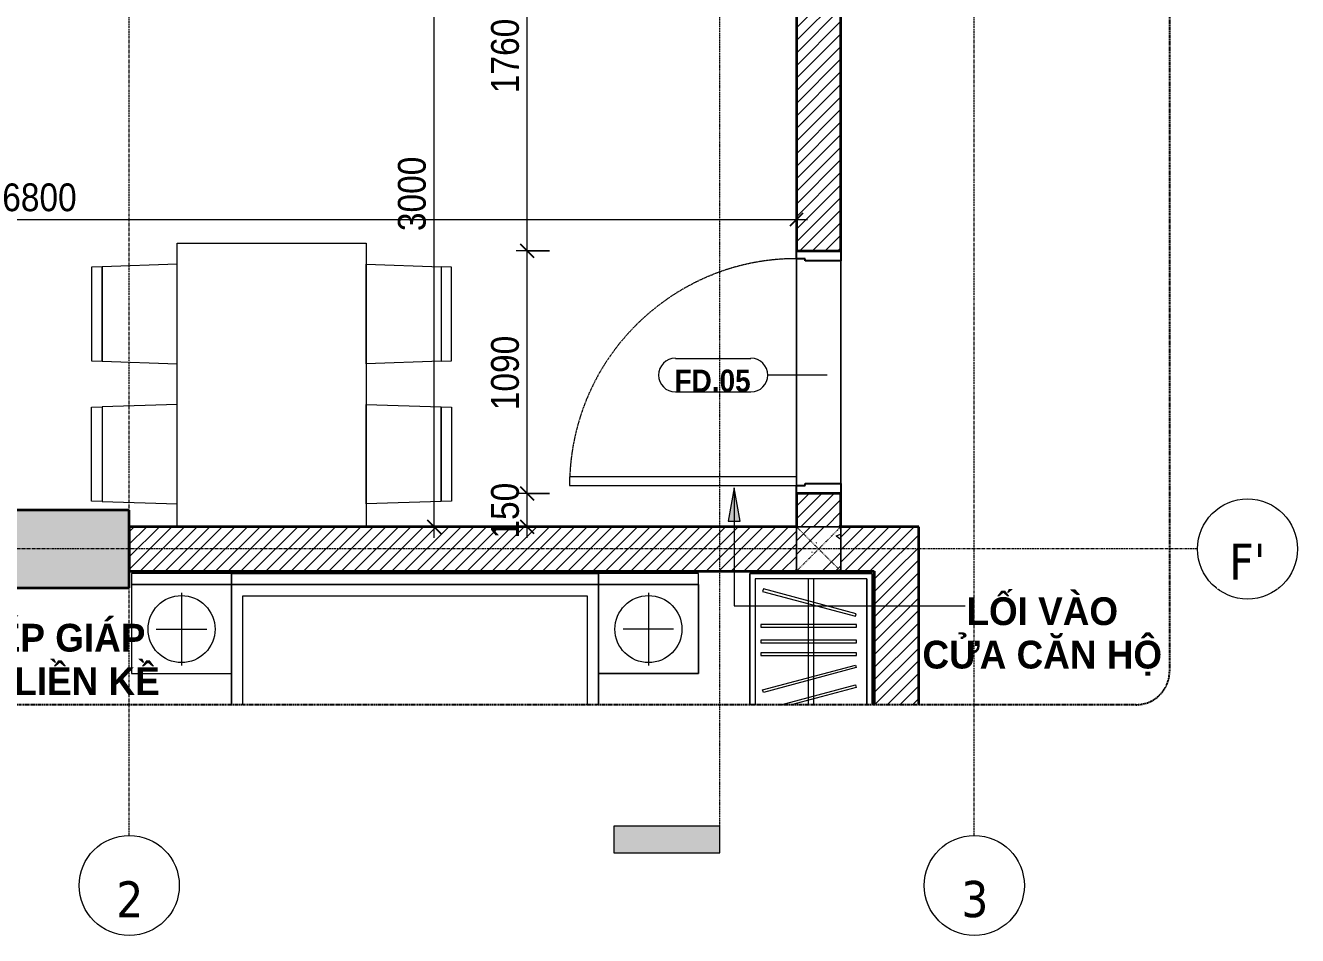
# Model space of a CAD drawing. Header units: millimetres. Extents: x 32270 to 221883, y 3811 to 78637.
# Drawn here: x 38386 to 44106, y 43599 to 47690 of the extents above; entities that cross this region are included whole.
import ezdxf

# ---------------------------------------------------------------- set-up
doc = ezdxf.new("R2010")
doc.units = ezdxf.units.MM
for name, pattern in [('Dash', [6, 3, -3]), ('Dash - Tight', [4.5, 3, -1.5]), ('Dash Dot 3_16_', [7.9375, 4.7625, -1.5875, 0, -1.5875]), ('Grid Line', [22.225, 12.7, -3.175, 3.175, -3.175]), ('Hidden', [7.14375, 4.7625, -2.38125])]:
    doc.linetypes.add(name, pattern=pattern)
for name, color, linetype, lineweight in [('0-1', 7, 'Continuous', 5), ('A-ANNO-DIMS', 211, 'Continuous', 9), ('A-ANNO-DIMS-50', 211, 'Continuous', 9), ('A-DETL-GENF-2', 92, 'Dash - Tight', 18), ('A-DETL-GENF-3', 92, 'Hidden', 25), ('A-DOOR', 31, 'Continuous', 18), ('A-DOOR-FRAM', 31, 'Continuous', 25), ('A-DOOR-IDEN', 31, 'Continuous', 9), ('A-FLOR', 192, 'Continuous', 18), ('A-FLOR-2', 250, 'Continuous', 18), ('A-WALL', 113, 'Continuous', 18), ('A-WALL-4', 113, 'Continuous', 35), ('A-WALL-PATT-2', 111, 'Continuous', 18), ('G-ANNO-SYMB', 111, 'Continuous', 9), ('G-ANNO-SYMB-1', 111, 'Dash Dot 3_16_', 18), ('G-ANNO-TEXT-1', 7, 'Continuous', 9), ('G-ANNO-TEXT-2', 130, 'Continuous', 9), ('I-FURN-1', 253, 'Continuous', 18), ('S-COLS', 52, 'Continuous', 18), ('S-COLS-3', 52, 'Continuous', 5), ('S-COLS-5', 7, 'Continuous', 35), ('S-COLS-7', 52, 'Dash', 18), ('S-COLS-8', 52, 'Continuous', 35), ('S-COLS-HDLN', 52, 'Dash', 18), ('S-GRID-1', 1, 'Grid Line', 9), ('S-GRID-IDEN', 1, 'Continuous', 9)]:
    doc.layers.add(name, color=color, linetype=linetype, lineweight=lineweight)
doc.styles.add('Arial_B', font='arialbd.ttf', dxfattribs={"width": 0.95, "height": 125})
doc.styles.add('Arial_B_1', font='arialbd.ttf', dxfattribs={"width": 0.9, "height": 100})
doc.styles.add('Tahoma_B', font='tahomabd.ttf', dxfattribs={"height": 162.5})
doc.styles.add('UTM Avo', font='', dxfattribs={"width": 0.9, "height": 125})
doc.styles.get('UTM Avo').set_extended_font_data('UTM Avo')
doc.dimstyles.new('1_Dim_chi_tiet_2_5', dxfattribs={"dimscale": 304.8, "dimtxt": 124.912619, "dimasz": 0.19685, "dimexe": 0.164042, "dimexo": 0.0625, "dimgap": 0.016404, "dimtad": 1, "dimdec": 0, "dimrnd": 5, "dimzin": 0, "dimdsep": 46, "dimtxsty": 'UTM Avo', "dimblk1": 'OBLIQUE', "dimblk2": 'OBLIQUE', "dimsah": 1, "dimcen": 0.09, "dimdle": 0.164042, "dimazin": 0, "dimtfac": 1, "dimtdec": 4, "dimtix": 1, "dimtmove": 0, "dimatfit": 3, "dimfxl": 0.328084, "dimfxlon": 1, "dimtvp": 1, "dimtolj": 1, "dimtzin": 0, "dimarcsym": 2})
pattern_1 = [(45, (0, 0), (-28.284271, 28.284271), [])]

# ---------------------------------------------------------------- blocks, each defined once
blk = doc.blocks.new('NCV_TKTC_KET CAU_rvt-1-TKCS_CĂN HỘ LOẠI 3A - MẶT BẰNG')
at = {"layer": 'S-COLS-3'}
blk.add_hatch(color=256, dxfattribs=at).paths.add_polyline_path([(38852.6, 45161.9), (38852.6, 45511.9), (37552.6, 45511.9), (37552.6, 45161.9), (38372.4, 45161.9)])
at = {"layer": 'S-COLS-5'}
for p, q in [((38852.6, 45511.9), (37552.6, 45511.9)), ((38852.6, 45161.9), (38852.6, 45511.9)), ((37552.6, 45161.9), (38852.6, 45161.9))]:
    blk.add_line(p, q, dxfattribs=at)
blk = doc.blocks.new('GIUONG NGU-2TAB-1600x2000 - GIUONG NGU-2TAB-1600x2000-V5-TKCS_CĂN HỘ LOẠI 3A - MẶT BẰNG')
at = {"layer": 'I-FURN-1'}
for p, q in [((458.5, 0), (8.5, 0)), ((8.5, 0), (8.5, -50)), ((458.5, -50), (458.5, 0)), ((2108.2, 0), (458.5, 0)), ((458.5, 0), (458.5, -50)), ((458.5, 0), (2108.2, 0)), ((2108.2, -50), (2108.2, 0)), ((458.5, -50), (8.5, -50)), ((8.5, -50), (8.5, -450.3)), ((8.5, -50), (458.5, -50)), ((458.5, -50), (8.5, -50)), ((8.5, -50), (8.5, -450.3)), ((458.5, -450.3), (458.5, -50)), ((2108.2, -50), (458.5, -50)), ((458.5, -50), (458.5, -590)), ((458.5, -50), (2108.2, -50)), ((458.5, -590), (458.5, -50)), ((458.5, -450.3), (458.5, -50)), ((458.5, -50), (2108.2, -50)), ((2558.2, 0), (2108.2, 0)), ((2108.2, 0), (2108.2, -50)), ((2558.2, -50), (2108.2, -50)), ((2108.2, -50), (2108.2, -450.3)), ((2108.2, -590), (2108.2, -50)), ((2108.2, -50), (2558.2, -50)), ((2108.2, -50), (2558.2, -50)), ((2108.2, -450.3), (2108.2, -50)), ((2108.2, -50), (2108.2, -590)), ((2558.2, -50), (2558.2, 0)), ((2558.2, -450.3), (2558.2, -50)), ((2558.2, -50), (2558.2, -450.3)), ((233.5, -86.8), (233.5, -413.5)), ((508.5, -100), (2058.2, -100)), ((508.5, -590), (508.5, -100)), ((2058.2, -100), (2058.2, -590)), ((2333.2, -86.8), (2333.2, -413.5)), ((120.2, -250.2), (346.8, -250.2)), ((2446.5, -250.2), (2219.8, -250.2)), ((8.5, -450.3), (458.5, -450.3)), ((8.5, -450.3), (458.5, -450.3)), ((2108.2, -450.3), (2558.2, -450.3)), ((2558.2, -450.3), (2108.2, -450.3))]:
    blk.add_line(p, q, dxfattribs=at)
for centre in [(233.5, -250.2), (2333.2, -250.2)]:
    blk.add_circle(centre, 150.7, dxfattribs=at)
blk = doc.blocks.new('TU QUAN AO-SUITE ROOM_3 - TU QUAN AO-SUITE ROOM_3-V6-TKCS_CĂN HỘ LOẠI 3A - MẶT BẰNG')
at = {"layer": 'I-FURN-1'}
for p, q in [((-550, 0), (-550, 590)), ((-550, 590), (-550, 0)), ((-550, 24), (-550, 576)), ((-526, 590), (-526, 24)), ((-526, 24), (-526, 590)), ((-478.3, 511.9), (-186.9, 590)), ((-140.6, 590), (-475.2, 500.3)), ((-287, 576), (-287, 590)), ((-287, 24), (-287, 576)), ((-263, 576), (-263, 590)), ((-263, 24), (-263, 576)), ((-24, 24), (-24, 590)), ((0, 590), (0, 0)), ((0, 0), (0, 590)), ((-478.3, 423.1), (-61.3, 534.9)), ((-58.2, 523.3), (-475.2, 411.5)), ((-61.3, 534.9), (-58.2, 523.3)), ((-475.2, 500.3), (-478.3, 511.9)), ((-475.2, 411.5), (-478.3, 423.1)), ((-480.1, 368.4), (-480.1, 356.4)), ((-50.1, 368.4), (-480.1, 368.4)), ((-480.1, 356.4), (-50.1, 356.4)), ((-50.1, 356.4), (-50.1, 368.4)), ((-480.1, 311.2), (-480.1, 299.2)), ((-50.1, 311.2), (-480.1, 311.2)), ((-480.1, 299.2), (-50.1, 299.2)), ((-50.1, 299.2), (-50.1, 311.2)), ((-480.1, 241.7), (-480.1, 229.7)), ((-50.1, 241.7), (-480.1, 241.7)), ((-480.1, 229.7), (-50.1, 229.7)), ((-50.1, 229.7), (-50.1, 241.7)), ((-475.2, 192.7), (-478.3, 181.1)), ((-478.3, 181.1), (-61.3, 69.4)), ((-58.2, 80.9), (-475.2, 192.7)), ((-61.3, 69.4), (-58.2, 80.9)), ((-526, 24), (-24, 24)), ((0, 0), (-550, 0)), ((-550, 0), (0, 0))]:
    blk.add_line(p, q, dxfattribs=at)
blk = doc.blocks.new('RES_BAN AN 1 - RES_BAN AN 1-885813-TKCS_CĂN HỘ LOẠI 3A - MẶT BẰNG')
at = {"layer": 'I-FURN-1'}
for p, q in [((-425, 1275), (425, 1275)), ((-425, 0), (-425, 1275)), ((425, 1275), (425, 0)), ((-761.9, 1168.8), (-809.6, 1167.2)), ((-809.6, 1167.2), (-809.6, 745.3)), ((-425, 1180), (-761.9, 1168.8)), ((-761.9, 1168.8), (-761.9, 743.8)), ((-761.9, 743.8), (-761.9, 1168.8)), ((-425, 732.5), (-425, 1180)), ((425, 1180), (761.9, 1168.8)), ((425, 732.5), (425, 1180)), ((761.9, 1168.8), (761.9, 743.8)), ((761.9, 1168.8), (761.9, 743.8)), ((809.6, 1167.2), (761.9, 1168.8)), ((809.6, 745.3), (809.6, 1167.2)), ((-809.6, 745.3), (-761.9, 743.8)), ((-761.9, 743.8), (-425, 732.5)), ((761.9, 743.8), (425, 732.5)), ((761.9, 743.8), (809.6, 745.3)), ((-809.6, 536.9), (-761.9, 538.5)), ((-809.6, 115.1), (-809.6, 536.9)), ((-425, 549.7), (-761.9, 538.5)), ((-761.9, 538.5), (-761.9, 113.5)), ((-761.9, 538.5), (-761.9, 113.5)), ((-425, 102.3), (-425, 549.7)), ((425, 549.7), (761.9, 538.5)), ((425, 102.3), (425, 549.7)), ((761.9, 538.5), (761.9, 113.5)), ((761.9, 538.5), (809.6, 536.9)), ((761.9, 113.5), (761.9, 538.5)), ((809.6, 536.9), (809.6, 115.1)), ((-761.9, 113.5), (-809.6, 115.1)), ((809.6, 115.1), (761.9, 113.5)), ((-761.9, 113.5), (-425, 102.3)), ((761.9, 113.5), (425, 102.3))]:
    blk.add_line(p, q, dxfattribs=at)
blk = doc.blocks.new('NCV_TKTC_TANG 2_rvt-1-TKCS_CĂN HỘ LOẠI 3A - MẶT BẰNG')
at = {"layer": 'A-FLOR-2'}
for p, q in [((41852.6, 45436.9), (41852.6, 47842.6)), ((41852.4, 46677.4), (41852.4, 45587.4)), ((42052.4, 45631.9), (42052.4, 46631.9))]:
    blk.add_line(p, q, dxfattribs=at)
at = {"layer": 'I-FURN-1'}
for name, p in [('RES_BAN AN 1 - RES_BAN AN 1-885813-TKCS_CĂN HỘ LOẠI 3A - MẶT BẰNG', (39492.6, 45436.9)), ('GIUONG NGU-2TAB-1600x2000 - GIUONG NGU-2TAB-1600x2000-V5-TKCS_CĂN HỘ LOẠI 3A - MẶT BẰNG', (38854.1, 45226.9))]:
    blk.add_blockref(name, p, dxfattribs=at)
at = {"layer": 'I-FURN-1', "rotation": 180}
blk.add_blockref('TU QUAN AO-SUITE ROOM_3 - TU QUAN AO-SUITE ROOM_3-V6-TKCS_CĂN HỘ LOẠI 3A - MẶT BẰNG', (41642.6, 45226.9), dxfattribs=at)
blk = doc.blocks.new('G1_SOF - BO TRU - 200x200-3052400-TKCS_CĂN HỘ LOẠI 3A - MẶT BẰNG')
at = {"layer": 'S-COLS-HDLN'}
for p, q in [((-100, 100), (100, -100)), ((100, 100), (-100, -100))]:
    blk.add_line(p, q, dxfattribs=at)
blk = doc.blocks.new('FD_05 - FD_05-1000x2200mm-835433-TKCS_CĂN HỘ LOẠI 3A - MẶT BẰNG')
at = {"layer": 'A-DETL-GENF-2'}
for p, q in [((510, -100), (470, -100)), ((470, -100), (470, -1120)), ((510, -1120), (510, -100)), ((470, -1120), (510, -1120))]:
    blk.add_line(p, q, dxfattribs=at)
blk.add_arc((510, -100), 1020, 180, 267.7525, dxfattribs=at)
at = {"layer": 'A-DOOR-FRAM'}
for p, q in [((-545, 100), (-500, 100)), ((-545, -100), (-545, 100)), ((-500, 100), (-500, -60)), ((500, 100), (545, 100)), ((500, -60), (500, 100)), ((545, 100), (545, -100)), ((-510, -100), (-545, -100)), ((-500, -60), (-510, -60)), ((-510, -60), (-510, -100)), ((510, -60), (500, -60)), ((510, -100), (510, -60)), ((545, -100), (510, -100))]:
    blk.add_line(p, q, dxfattribs=at)
blk = doc.blocks.new('BORDER VIEW - BORDER VIEW-4802658-TKCS_CĂN HỘ LOẠI 3A - MẶT BẰNG')
at = {"layer": 'A-DETL-GENF-3'}
for p, q in [((10398, 9428.4), (10398, 150)), ((10248, 0), (150, 0))]:
    blk.add_line(p, q, dxfattribs=at)
blk.add_arc((10248, 150), 150, 270, 0, dxfattribs=at)
blk = doc.blocks.new('Grid - M_Grid Head - Circle-353313-TKCS_CĂN HỘ LOẠI 3A - MẶT BẰNG')
at = {"layer": 'S-GRID-IDEN'}
blk.add_circle((0, 0), 4.5, dxfattribs=at)
blk = doc.blocks.new('Section - 3_32_ x 3_8_-4701953-TKCS_CĂN HỘ LOẠI 3A - MẶT BẰNG')
at = {"layer": 'G-ANNO-SYMB'}
blk.add_hatch(color=256, dxfattribs=at).paths.add_polyline_path([(0, 9.525), (0, 0), (-2.38125, 0), (-2.38125, 9.525)])
for p, q in [((0, 9.525), (-2.38125, 9.525)), ((-2.38125, 9.525), (-2.38125, 0)), ((0, 0), (0, 9.525)), ((-2.38125, 0), (0, 0))]:
    blk.add_line(p, q, dxfattribs=at)
blk = doc.blocks.new('STN_Door Tag - STN_Door Tag-1788670-TKCS_CĂN HỘ LOẠI 3A - MẶT BẰNG')
at = {"layer": 'A-DOOR-IDEN'}
for p, q in [((-3.37, 1.49), (3.43, 1.49)), ((-3.37, -1.52), (3.43, -1.52))]:
    blk.add_line(p, q, dxfattribs=at)
for centre, start, end in [((-3.37, -0.01), 90, 270), ((3.43, -0.01), 270, 90)]:
    blk.add_arc(centre, 1.51, start, end, dxfattribs=at)
blk = doc.blocks.new('DIMBLOCK44-TKCS_CĂN HỘ LOẠI 3A - MẶT BẰNG')
at = {"layer": 'A-ANNO-DIMS-50', "lineweight": 25}
for p, q in [((40223.1, 48436.9), (40193.1, 48466.9)), ((40223.1, 48436.9), (40253.1, 48406.9)), ((40223.1, 45436.9), (40193.1, 45466.9)), ((40223.1, 45436.9), (40253.1, 45406.9))]:
    blk.add_line(p, q, dxfattribs=at)
at = {"layer": 'A-ANNO-DIMS-50'}
for p, q in [((40223.1, 45386.9), (40223.1, 48486.9)), ((40123.1, 48436.9), (40273.1, 48436.9)), ((40223.1, 48436.9), (40123.1, 48436.9)), ((40123.1, 45436.9), (40273.1, 45436.9)), ((40223.1, 45436.9), (40123.1, 45436.9))]:
    blk.add_line(p, q, dxfattribs=at)
at = {"layer": 'A-ANNO-DIMS-50', "color": 0, "insert": (40060.7, 46765.8), "char_height": 125, "width": 410.824, "attachment_point": 1, "rotation": 90, "line_spacing_factor": 1.110334, "style": 'UTM Avo'}
blk.add_mtext('3000', dxfattribs=at)
blk = doc.blocks.new('_Oblique')
at = {"color": 0, "linetype": 'ByBlock', "lineweight": -2}
blk.add_line((-0.5, -0.5), (0.5, 0.5), dxfattribs=at)
blk = doc.blocks.new('DIMBLOCK45-TKCS_CĂN HỘ LOẠI 3A - MẶT BẰNG')
at = {"layer": 'A-ANNO-DIMS-50', "lineweight": 25}
for p, q in [((40641.9, 45586.9), (40611.9, 45616.9)), ((40641.9, 45586.9), (40671.9, 45556.9)), ((40641.9, 45436.9), (40611.9, 45466.9)), ((40641.9, 45436.9), (40671.9, 45406.9))]:
    blk.add_line(p, q, dxfattribs=at)
at = {"layer": 'A-ANNO-DIMS-50'}
for p, q in [((40741.9, 45586.9), (40591.9, 45586.9)), ((40641.9, 45386.9), (40641.9, 45586.9)), ((40641.9, 45586.9), (40741.9, 45586.9)), ((40541.9, 45436.9), (40691.9, 45436.9)), ((40641.9, 45436.9), (40541.9, 45436.9))]:
    blk.add_line(p, q, dxfattribs=at)
at = {"layer": 'A-ANNO-DIMS-50', "color": 0, "insert": (40479.5, 45383.6), "char_height": 125, "width": 308.118, "attachment_point": 1, "rotation": 90, "line_spacing_factor": 1.110334, "style": 'UTM Avo'}
blk.add_mtext('150', dxfattribs=at)
blk = doc.blocks.new('DIMBLOCK46-TKCS_CĂN HỘ LOẠI 3A - MẶT BẰNG')
at = {"layer": 'A-ANNO-DIMS-50', "lineweight": 25}
for p, q in [((40641.9, 46676.9), (40611.9, 46706.9)), ((40641.9, 46676.9), (40671.9, 46646.9)), ((40641.9, 45586.9), (40611.9, 45616.9)), ((40641.9, 45586.9), (40671.9, 45556.9))]:
    blk.add_line(p, q, dxfattribs=at)
at = {"layer": 'A-ANNO-DIMS-50'}
for p, q in [((40741.9, 46676.9), (40591.9, 46676.9)), ((40641.9, 45586.9), (40641.9, 46676.9)), ((40641.9, 46676.9), (40741.9, 46676.9)), ((40741.9, 45586.9), (40591.9, 45586.9)), ((40641.9, 45586.9), (40741.9, 45586.9))]:
    blk.add_line(p, q, dxfattribs=at)
at = {"layer": 'A-ANNO-DIMS-50', "color": 0, "insert": (40479.5, 45960.8), "char_height": 125, "width": 410.824, "attachment_point": 1, "rotation": 90, "line_spacing_factor": 1.110334, "style": 'UTM Avo'}
blk.add_mtext('1090', dxfattribs=at)
blk = doc.blocks.new('DIMBLOCK47-TKCS_CĂN HỘ LOẠI 3A - MẶT BẰNG')
at = {"layer": 'A-ANNO-DIMS-50', "lineweight": 25}
for p, q in [((40641.9, 48436.9), (40611.9, 48466.9)), ((40641.9, 48436.9), (40671.9, 48406.9)), ((40641.9, 46676.9), (40611.9, 46706.9)), ((40641.9, 46676.9), (40671.9, 46646.9))]:
    blk.add_line(p, q, dxfattribs=at)
at = {"layer": 'A-ANNO-DIMS-50'}
for p, q in [((40641.9, 46676.9), (40641.9, 48486.9)), ((40541.9, 48436.9), (40691.9, 48436.9)), ((40641.9, 48436.9), (40541.9, 48436.9)), ((40741.9, 46676.9), (40591.9, 46676.9)), ((40641.9, 46676.9), (40741.9, 46676.9))]:
    blk.add_line(p, q, dxfattribs=at)
at = {"layer": 'A-ANNO-DIMS-50', "color": 0, "insert": (40479.5, 47385.8), "char_height": 125, "width": 410.824, "attachment_point": 1, "rotation": 90, "line_spacing_factor": 1.110334, "style": 'UTM Avo'}
blk.add_mtext('1760', dxfattribs=at)
blk = doc.blocks.new('DIMBLOCK48-TKCS_CĂN HỘ LOẠI 3A - MẶT BẰNG')
at = {"layer": 'A-ANNO-DIMS-50'}
for p, q in [((35052.6, 46917.9), (35052.6, 46767.9)), ((35052.6, 46817.9), (35052.6, 46917.9)), ((41852.6, 46917.9), (41852.6, 46767.9)), ((41852.6, 46817.9), (41852.6, 46917.9)), ((35002.6, 46817.9), (41902.6, 46817.9))]:
    blk.add_line(p, q, dxfattribs=at)
at = {"layer": 'A-ANNO-DIMS-50', "lineweight": 25}
for p, q in [((35052.6, 46817.9), (35022.6, 46787.9)), ((35052.6, 46817.9), (35082.6, 46847.9)), ((41852.6, 46817.9), (41822.6, 46787.9)), ((41852.6, 46817.9), (41882.6, 46847.9))]:
    blk.add_line(p, q, dxfattribs=at)
at = {"layer": 'A-ANNO-DIMS-50', "color": 0, "insert": (38281.4, 46980.2), "char_height": 125, "width": 410.824, "attachment_point": 1, "line_spacing_factor": 1.110334, "style": 'UTM Avo'}
blk.add_mtext('6800', dxfattribs=at)

msp = doc.modelspace()

# ---------------------------------------------------------------- hatches: boundary and pattern name
at = {"layer": 'A-WALL-PATT-2'}
h = msp.add_hatch(dxfattribs=at)
h.set_pattern_fill('FP_1', color=256, style=0, pattern_type=2)
h.set_pattern_definition(pattern_1)
h.paths.add_polyline_path([(42052.6, 45436.9), (42052.6, 45586.9), (41852.6, 45586.9), (41852.6, 45436.9)])
h.paths.add_polyline_path([(42052.6, 46676.9), (42052.6, 49486.9), (41852.6, 49486.9), (41852.6, 46676.9)])
h = msp.add_hatch(dxfattribs=at)
h.set_pattern_fill('FP_1', color=256, style=0, pattern_type=2)
h.set_pattern_definition(pattern_1)
h.paths.add_polyline_path([(41852.6, 45236.9), (41852.6, 45436.9), (38852.6, 45436.9), (38852.6, 45236.9), (41059.3, 45236.9)])
h.paths.add_polyline_path([(42202.6, 45236.9), (42402.6, 45236.9), (42402.6, 45436.9), (42052.6, 45436.9), (42052.6, 45236.9)])
h = msp.add_hatch(dxfattribs=at)
h.set_pattern_fill('FP_1', color=256, style=0, pattern_type=2)
h.set_pattern_definition(pattern_1)
h.paths.add_polyline_path([(42402.6, 44636.9), (42402.6, 45236.9), (42202.6, 45236.9), (42202.6, 44636.9)])
at = {"layer": 'G-ANNO-TEXT-2'}
msp.add_hatch(color=256, dxfattribs=at).paths.add_polyline_path([(41572.8, 45611.6), (41546.4, 45461.6), (41599.3, 45461.6)])
at = {"layer": 'S-COLS'}
h = msp.add_hatch(dxfattribs=at)
h.set_pattern_fill('FP_2', color=256, style=0, pattern_type=2)
h.set_pattern_definition([(50, (0, 0), (364.368, -31.8783), [38.1, -419.1]), (355, (0, 0), (-70.4859, 382.1133), [30.48, -335.28]), (100.451, (30.36, -2.66), (293.885, 350.2334), [32.38, -356.18]), (46.184, (0, 101.6), (542.1585, -84.0858), [57.15, -628.65]), (96.636, (45.2, 94.6), (474.805, 494.8554), [48.57, -534.27]), (351.184, (0, 101.6), (474.81, 494.85), [45.72, -502.92]), (21, (50.8, 76.2), (303.2285, -204.5305), [38.1, -419.1]), (326, (50.8, 76.2), (123.604, 368.376), [30.48, -335.28]), (71.451, (76.07, 59.16), (426.8341, 163.8427), [32.38, -356.18]), (37.5, (0, 0), (6.17665, 169.11015), [3.353, -327.863, 3.353, -337.007, -336.55]), (37.5, (0, 0), (6.17665, 169.11015), [-671.576, 3.353, -333.197]), (7.5, (0, 0), (133.6389, 200.3615), [3.353, -190.703, 3.353, -320.243, -128.27]), (7.5, (0, 0), (133.6389, 200.3615), [-517.652, 3.353, -124.917]), (327.5, (-113.28, 0), (271.18182, -11.45836), [3.353, -123.647, 3.353, -392.887, -525.78]), (327.5, (-113.28, 0), (271.18182, -11.45836), [-523.24, 3.353, -522.427]), (317.5, (-164.08, 0), (296.2585, 50.85285), [3.353, -161.747, 3.353, -259.791, -373.38]), (317.5, (-164.08, 0), (296.2585, 50.85285), [-428.244, 3.353, -370.027]), (45, (0, 0), (-125.7236, 125.7236), []), (45, (0, 190.5), (-125.7236, 125.7236), [])])
h.paths.add_polyline_path([(42052.6, 45236.9), (42052.6, 45436.9), (41852.6, 45436.9), (41852.6, 45236.9)])

# ---------------------------------------------------------------- linework, layer by layer
at = {"layer": 'A-DOOR-IDEN'}
msp.add_line((41990.4, 46118.8), (41723.8, 46118.8), dxfattribs=at)
at = {"layer": 'A-FLOR'}
for p, q in [((42052.6, 46631.9), (42052.6, 45631.9)), ((42402.6, 45436.9), (42402.6, 44636.9))]:
    msp.add_line(p, q, dxfattribs=at)
at = {"layer": 'A-WALL'}
for p, q in [((41852.6, 45236.9), (41852.6, 45436.9)), ((41852.6, 45436.9), (42052.6, 45436.9)), ((42052.6, 45436.9), (42052.6, 45236.9))]:
    msp.add_line(p, q, dxfattribs=at)
at = {"layer": 'A-WALL-4'}
for p, q in [((41852.6, 50336.9), (41852.6, 46676.9)), ((42052.6, 46676.9), (42052.6, 49486.9)), ((41852.6, 46676.9), (42052.6, 46676.9)), ((41852.6, 45586.9), (41852.6, 45436.9)), ((42052.6, 45586.9), (41852.6, 45586.9)), ((42052.6, 45436.9), (42052.6, 45586.9)), ((41852.6, 45436.9), (38852.6, 45436.9)), ((38852.6, 45436.9), (38852.6, 45236.9)), ((42402.6, 45436.9), (42052.6, 45436.9)), ((42402.6, 44636.9), (42402.6, 45436.9)), ((38852.6, 45236.9), (41852.6, 45236.9)), ((42052.6, 45236.9), (42202.6, 45236.9)), ((42202.6, 45236.9), (42202.6, 44636.9))]:
    msp.add_line(p, q, dxfattribs=at)
at = {"layer": 'G-ANNO-SYMB-1'}
msp.add_line((41507.8, 44090.7), (41507.8, 54898.3), dxfattribs=at)
at = {"layer": 'G-ANNO-TEXT-2'}
for p, q in [((41572.8, 45611.6), (41546.4, 45461.6)), ((41599.3, 45461.6), (41572.8, 45611.6)), ((41572.8, 45611.6), (41572.8, 45081.9)), ((41546.4, 45461.6), (41599.3, 45461.6)), ((41572.8, 45081.9), (42386, 45081.9)), ((42386, 45081.9), (42612.2, 45081.9))]:
    msp.add_line(p, q, dxfattribs=at)
at = {"layer": 'S-COLS'}
for p, q in [((42052.6, 45436.9), (41852.6, 45436.9)), ((41852.6, 45436.9), (41852.6, 45236.9)), ((42052.6, 45236.9), (42052.6, 45436.9))]:
    msp.add_line(p, q, dxfattribs=at)
at = {"layer": 'S-COLS-8'}
msp.add_line((41852.6, 45236.9), (42052.6, 45236.9), dxfattribs=at)
at = {"layer": 'S-GRID-1'}
for p, q in [((38852.6, 45299.3), (38852.6, 53512.4)), ((42652.6, 45299.3), (42652.6, 53512.4)), ((42406.2, 45336.9), (33969.7, 45336.9)), ((43656.2, 45336.9), (42406.2, 45336.9)), ((38852.6, 44049.3), (38852.6, 45299.3)), ((42652.6, 44049.3), (42652.6, 45299.3))]:
    msp.add_line(p, q, dxfattribs=at)

# ---------------------------------------------------------------- block references
at = {"layer": '0-1'}
for name in ['NCV_TKTC_TANG 2_rvt-1-TKCS_CĂN HỘ LOẠI 3A - MẶT BẰNG', 'NCV_TKTC_KET CAU_rvt-1-TKCS_CĂN HỘ LOẠI 3A - MẶT BẰNG']:
    msp.add_blockref(name, (0, 0), dxfattribs=at)
at = {"layer": 'A-DETL-GENF-2'}
msp.add_blockref('BORDER VIEW - BORDER VIEW-4802658-TKCS_CĂN HỘ LOẠI 3A - MẶT BẰNG', (33132.6, 44636.9), dxfattribs=at)
at = {"layer": 'A-DOOR', "rotation": 269.9999999999999}
msp.add_blockref('FD_05 - FD_05-1000x2200mm-835433-TKCS_CĂN HỘ LOẠI 3A - MẶT BẰNG', (41952.6, 46131.9), dxfattribs=at)
at = {"layer": 'A-DOOR-IDEN', "xscale": 49.99999999999998, "yscale": 49.99999999999998, "zscale": 49.99999999999998}
msp.add_blockref('STN_Door Tag - STN_Door Tag-1788670-TKCS_CĂN HỘ LOẠI 3A - MẶT BẰNG', (41476.8, 46119.1), dxfattribs=at)
at = {"layer": 'G-ANNO-SYMB', "xscale": 49.99999999999998, "yscale": 49.99999999999998, "zscale": 49.99999999999998, "rotation": 90}
msp.add_blockref('Section - 3_32_ x 3_8_-4701953-TKCS_CĂN HỘ LOẠI 3A - MẶT BẰNG', (41507.8, 44090.7), dxfattribs=at)
at = {"layer": 'S-COLS-7'}
msp.add_blockref('G1_SOF - BO TRU - 200x200-3052400-TKCS_CĂN HỘ LOẠI 3A - MẶT BẰNG', (41952.6, 45336.9), dxfattribs=at)
at = {"layer": 'S-GRID-IDEN', "xscale": 49.99999999999998, "yscale": 49.99999999999998, "zscale": 49.99999999999998, "rotation": 89.99999999999982}
msp.add_blockref('Grid - M_Grid Head - Circle-353313-TKCS_CĂN HỘ LOẠI 3A - MẶT BẰNG', (43881.2, 45336.9), dxfattribs=at)
at = {"layer": 'S-GRID-IDEN', "xscale": 49.99999999999998, "yscale": 49.99999999999998, "zscale": 49.99999999999998}
for p in [(38852.6, 43824.3), (42652.6, 43824.3)]:
    msp.add_blockref('Grid - M_Grid Head - Circle-353313-TKCS_CĂN HỘ LOẠI 3A - MẶT BẰNG', p, dxfattribs=at)

# ---------------------------------------------------------------- texts
at = {"layer": 'A-DOOR-IDEN', "insert": (41475.7, 46092.4), "char_height": 100, "width": 351.45, "attachment_point": 5, "line_spacing_factor": 0.936439, "style": 'Arial_B_1'}
msp.add_mtext('\\pt2.25,4.5,6.75,9,11.25,13.5,15.75,18,20.25,22.5,24.75,27,29.25,31.5,33.75,36,38.25,40.5,42.75,45,47.25,49.5,51.75,54,56.25,58.5,60.75,63,65.25,67.5,69.75,72;FD.05', dxfattribs=at)
at = {"layer": 'G-ANNO-TEXT-1', "char_height": 125, "attachment_point": 5, "line_spacing_factor": 0.936439, "style": 'Arial_B'}
for s, insert, width in [('\\pt570,1140,1710,2280,2850,3420,3990,4560,5130,5700,6270,6840,7410,7980,8550,9120,9690,10260,10830,11400,11970,12540,13110,13680,14250,14820,15390,15960,16530,17100,17670,18240;LỐI VÀO\\PCỬA CĂN HỘ', (42958.2, 44943.4), 1134.3), ('\\pt570,1140,1710,2280,2850,3420,3990,4560,5130,5700,6270,6840,7410,7980,8550,9120,9690,10260,10830,11400,11970,12540,13110,13680,14250,14820,15390,15960,16530,17100,17670,18240;MẶT TIẾP GIÁP\\PCĂN HỘ LIỀN KỀ', (38312.3, 44824.2), 1410.75)]:
    msp.add_mtext(s, dxfattribs=dict(at, insert=insert, width=width))

# ---------------------------------------------------------------- dimensions: what is measured, and where the dimension line sits
at = {"layer": 'A-ANNO-DIMS'}
for base, p1, p2, override, picture, middle in [((40223.1, 48436.9), (40123.1, 45436.9), (40123.1, 48436.9), {"dimpost": '<>', "dimfxl": 3000}, 'DIMBLOCK44-TKCS_CĂN HỘ LOẠI 3A - MẶT BẰNG', (40153.4, 46936.9)), ((40641.9, 48436.9), (40741.9, 46676.9), (40541.9, 48436.9), {"dimpost": '<>', "dimfxl": 1771.327186}, 'DIMBLOCK47-TKCS_CĂN HỘ LOẠI 3A - MẶT BẰNG', (40572.2, 47556.9)), ((40641.9, 46676.9), (40741.9, 45586.9), (40741.9, 46676.9), {"dimpost": '<>', "dimfxl": 1090}, 'DIMBLOCK46-TKCS_CĂN HỘ LOẠI 3A - MẶT BẰNG', (40572.2, 46131.9)), ((40641.9, 45586.9), (40541.9, 45436.9), (40741.9, 45586.9), {"dimpost": '<>', "dimfxl": 250}, 'DIMBLOCK45-TKCS_CĂN HỘ LOẠI 3A - MẶT BẰNG', (40572.2, 45511.9))]:
    dim = msp.add_linear_dim(base=base, p1=p1, p2=p2, angle=90, dimstyle='1_Dim_chi_tiet_2_5', override=override, dxfattribs=at)
    dim.commit()
    dim.dimension.update_dxf_attribs({"geometry": picture, "text_midpoint": middle})
dim = msp.add_linear_dim(base=(41852.6, 46817.9), p1=(35052.6, 46917.9), p2=(41852.6, 46917.9), dimstyle='1_Dim_chi_tiet_2_5', override={"dimpost": '<>', "dimfxl": 6800.071331}, dxfattribs=at)
dim.commit()
dim.dimension.update_dxf_attribs({"geometry": 'DIMBLOCK48-TKCS_CĂN HỘ LOẠI 3A - MẶT BẰNG', "text_midpoint": (38452.6, 46887.5)})

# ---------------------------------------------------------------- next in the draw order: texts
at = {"layer": 'S-GRID-IDEN', "char_height": 162.5, "attachment_point": 5, "line_spacing_factor": 0.996129, "style": 'Tahoma_B', "bg_fill": 3, "box_fill_scale": 1.25, "bg_fill_color": 256, "bg_fill_true_color": 13158600, "bg_fill_transparency": 0}
for s, insert, width in [("\\pt634.99962,1269.99925,1905.0005,2540.00013,3174.99975,3809.99937,4445.00062,5080.00025,5714.99987,6349.9995,6985.00075,7620.00037,8255,8889.99962,9524.99925,10160.0005,10795.00013,11429.99975,12064.99938,12700.00063,13335.00025,13969.99988,14604.9995,15240.00075,15875.00038,16510,17144.99963,17779.99925,18415.0005,19050.00013,19684.99975,20319.99938;F'", (43880.7, 45279.7), 192), ('\\pt634.99962,1269.99925,1905.0005,2540.00013,3174.99975,3809.99937,4445.00062,5080.00025,5714.99987,6349.9995,6985.00075,7620.00037,8255,8889.99962,9524.99925,10160.0005,10795.00013,11429.99975,12064.99938,12700.00063,13335.00025,13969.99988,14604.9995,15240.00075,15875.00038,16510,17144.99963,17779.99925,18415.0005,19050.00013,19684.99975,20319.99938;2', (38854.9, 43761.9), 145.5), ('\\pt634.99962,1269.99925,1905.0005,2540.00013,3174.99975,3809.99937,4445.00062,5080.00025,5714.99987,6349.9995,6985.00075,7620.00037,8255,8889.99962,9524.99925,10160.0005,10795.00013,11429.99975,12064.99938,12700.00063,13335.00025,13969.99988,14604.9995,15240.00075,15875.00038,16510,17144.99963,17779.99925,18415.0005,19050.00013,19684.99975,20319.99938;3', (42654.9, 43761.9), 145.5)]:
    msp.add_mtext(s, dxfattribs=dict(at, insert=insert, width=width))

doc.saveas('drawing.dxf')
